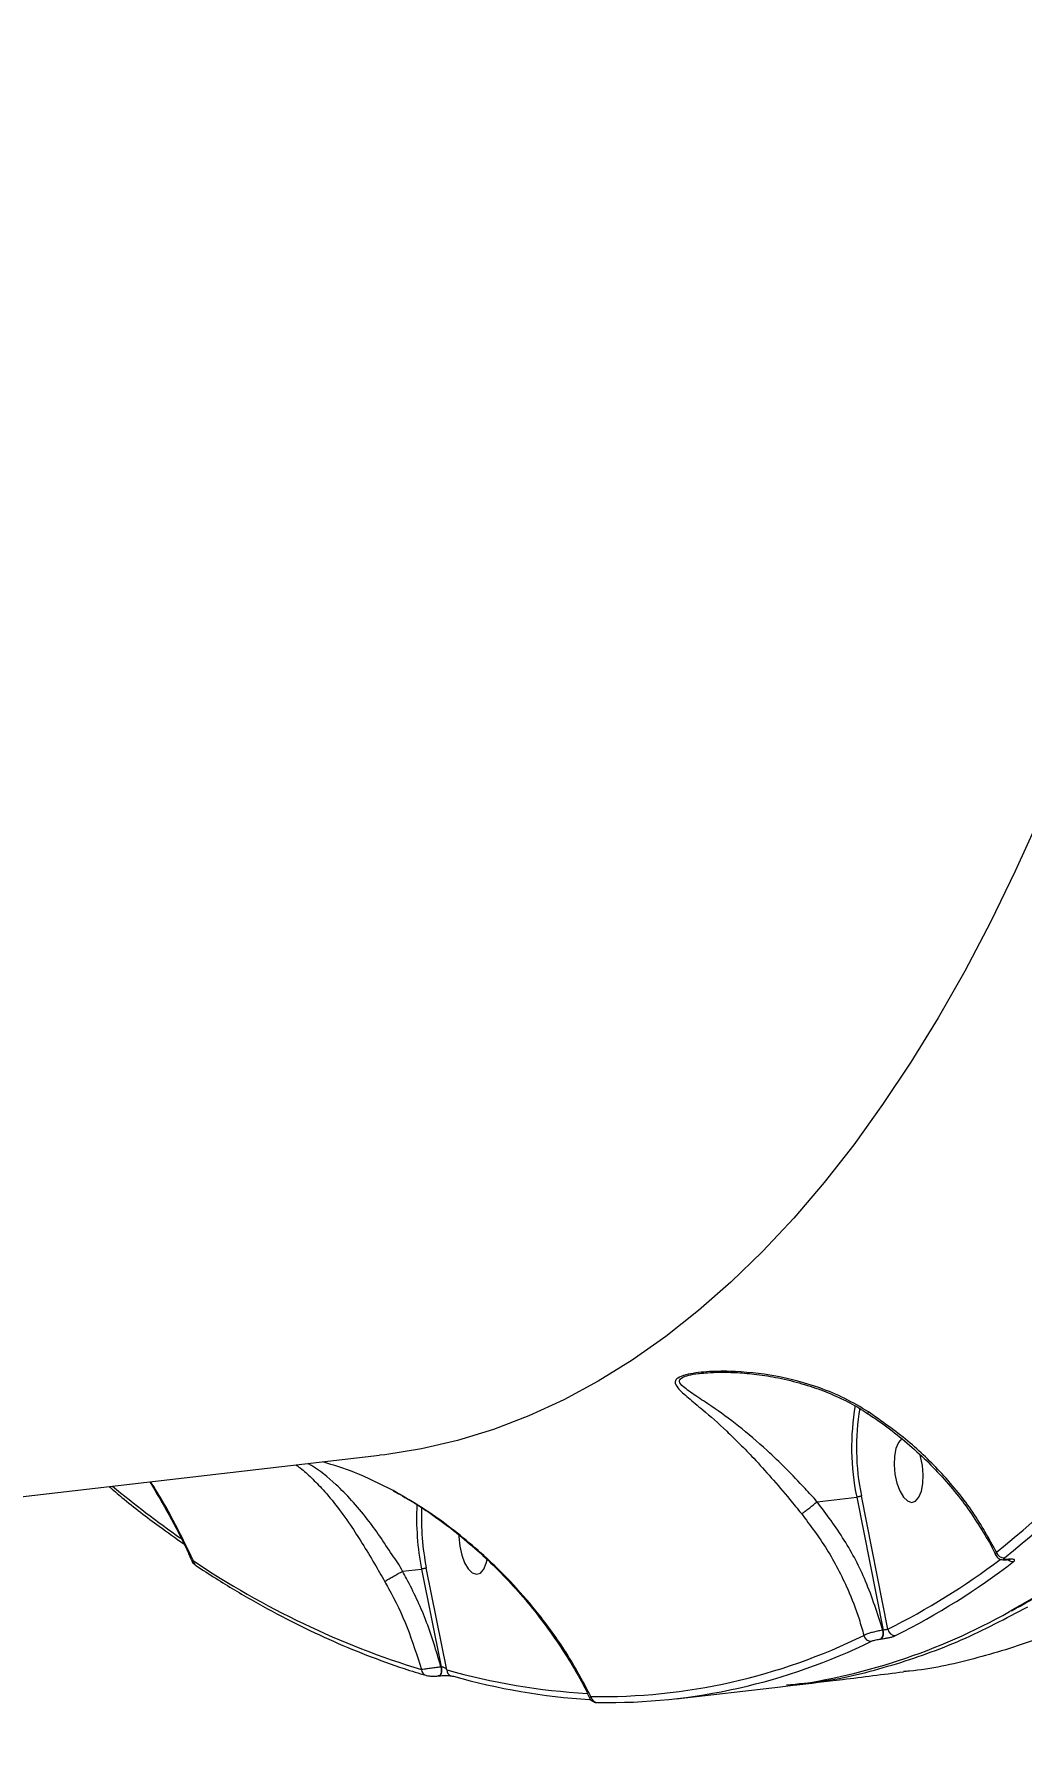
# Model space of a CAD drawing. Header units: millimetres. Extents: x 10684 to 26054, y -4768 to 6894.
# Drawn here: x 19522.5 to 19658.5, y -3128.2 to -2894.3 of the extents above; entities that cross this region are included whole.
import ezdxf

# ---------------------------------------------------------------- set-up
doc = ezdxf.new("R2010")
doc.units = ezdxf.units.MM
doc.layers.add('DIKOM_ОБЪЕКТ', color=7, linetype='Continuous')
doc.layers.add('DIKOM_РАЗМЕР_ОБЪЕКТА', color=7, linetype='Continuous')
doc.styles.add('style1', font='arial.ttf', dxfattribs={"width": 0.8})
doc.dimstyles.new('1-50', dxfattribs={"dimtxt": 300, "dimasz": 200, "dimexe": 100, "dimexo": 0, "dimgap": 100, "dimtad": 1, "dimtxsty": 'style1', "dimcen": 200, "dimclrd": 7, "dimclre": 7, "dimclrt": 7, "dimadec": 1, "dimazin": 2, "dimtfac": 1, "dimtmove": 0, "dimatfit": 2, "dimfxl": 0, "dimlwd": 25, "dimlwe": 18, "dimarcsym": 0})

# ---------------------------------------------------------------- blocks, each defined once
blk = doc.blocks.new('*D12')
at = {"layer": 'Defpoints', "color": 0, "transparency": 16777216}
for p in [(20201.02, 3555.88), (18130.62, -3300.31), (24750.12, -3300.31)]:
    blk.add_point(p, dxfattribs=at)
at = {"layer": 'DIKOM_РАЗМЕР_ОБЪЕКТА', "color": 7, "lineweight": 18, "transparency": 16777216}
for p, q in [((20201.02, 3555.88), (24850.12, 3555.88)), ((18130.62, -3300.31), (24850.12, -3300.31))]:
    blk.add_line(p, q, dxfattribs=at)
at = {"layer": 'DIKOM_РАЗМЕР_ОБЪЕКТА', "color": 7, "lineweight": 25, "transparency": 16777216}
blk.add_line((24750.12, 3355.88), (24750.12, -3100.31), dxfattribs=at)
at = {"layer": 'DIKOM_РАЗМЕР_ОБЪЕКТА', "color": 7, "transparency": 16777216}
for points in [[(24716.79, 3355.88), (24783.45, 3355.88), (24750.12, 3555.88)], [(24716.79, -3100.31), (24783.45, -3100.31), (24750.12, -3300.31)]]:
    blk.add_solid(points, dxfattribs=at)
at = {"layer": 'DIKOM_РАЗМЕР_ОБЪЕКТА', "color": 7, "transparency": 16777216, "insert": (24496.95, 958.92), "char_height": 300, "attachment_point": 5, "rotation": 90, "style": 'style1'}
blk.add_mtext('6850', dxfattribs=at)

msp = doc.modelspace()

# ---------------------------------------------------------------- linework, layer by layer
at = {"layer": 'DIKOM_ОБЪЕКТ', "color": 7, "linetype": 'Continuous', "lineweight": 15}
for p, q in [((19278.997, -3123.719), (19570.112, -3090.116)), ((19644.672, -3090.287), (19644.554, -3089.913)), ((19630.409, -3096.502), (19635.872, -3095.871)), ((19635.872, -3095.871), (19639.512, -3114.202)), ((19640.17, -3114.077), (19636.522, -3095.706)), ((19573.264, -3106.087), (19573.257, -3106.09)), ((19573.264, -3106.087), (19575.904, -3105.783)), ((19575.904, -3105.783), (19578.61, -3119.265)), ((19579.371, -3119.654), (19576.554, -3105.616)), ((19656.601, -3104.498), (19656.672, -3104.49)), ((19656.779, -3104.444), (19656.708, -3104.452)), ((19639.236, -3115.413), (19639.285, -3115.407)), ((19639.512, -3114.202), (19639.462, -3114.208)), ((19578.29, -3120.497), (19578.21, -3120.489)), ((19578.29, -3120.497), (19578.319, -3120.493)), ((19578.61, -3119.265), (19578.58, -3119.268)), ((19611.003, -3123.649), (19625.352, -3121.993))]:
    msp.add_line(p, q, dxfattribs=at)
at = {"layer": 'DIKOM_ОБЪЕКТ', "color": 7, "linetype": 'Continuous', "lineweight": 15, "flags": 128}
for points in [[(19661.033, -3002.375), (19657.731, -3009.664), (19654.306, -3016.674), (19650.763, -3023.4), (19647.104, -3029.834), (19643.332, -3035.972), (19639.451, -3041.807), (19635.466, -3047.334), (19631.378, -3052.548), (19627.193, -3057.443), (19622.914, -3062.016), (19618.545, -3066.262), (19614.09, -3070.177), (19609.554, -3073.758), (19604.94, -3077.001), (19600.253, -3079.903), (19595.498, -3082.461), (19590.677, -3084.674), (19585.797, -3086.538), (19580.862, -3088.053), (19575.876, -3089.217), (19570.844, -3090.028), (19570.112, -3090.116)], [(19642.131, -3087.787), (19642.094, -3087.812), (19641.629, -3088.332), (19641.278, -3089.159), (19641.069, -3090.226), (19641.02, -3091.445), (19641.135, -3092.719), (19641.403, -3093.945), (19641.804, -3095.021), (19642.305, -3095.863), (19642.866, -3096.401), (19643.44, -3096.592), (19643.981, -3096.42), (19644.447, -3095.899), (19644.798, -3095.072), (19645.007, -3094.006), (19645.056, -3092.786), (19644.941, -3091.512), (19644.672, -3090.287), (19644.672, -3090.287)], [(19581.048, -3101.092), (19581.052, -3101.357), (19581.166, -3102.631), (19581.435, -3103.856), (19581.836, -3104.933), (19582.337, -3105.775), (19582.897, -3106.312), (19583.472, -3106.503), (19584.013, -3106.332), (19584.479, -3105.811), (19584.83, -3104.984), (19584.946, -3104.511)], [(19656.604, -3104.497), (19656.643, -3104.488), (19656.708, -3104.452)], [(19656.67, -3104.49), (19656.715, -3104.48), (19656.779, -3104.444)], [(19660.001, -3109.873), (19656.922, -3111.652)], [(19578.58, -3119.268), (19578.615, -3119.507), (19578.624, -3119.746), (19578.607, -3119.97), (19578.565, -3120.168), (19578.499, -3120.326), (19578.415, -3120.436), (19578.317, -3120.492), (19578.29, -3120.497)], [(19578.61, -3119.265), (19578.645, -3119.503), (19578.654, -3119.742), (19578.636, -3119.967), (19578.594, -3120.164), (19578.528, -3120.323), (19578.444, -3120.433), (19578.346, -3120.488), (19578.325, -3120.492)], [(19579.986, -3120.511), (19580.126, -3120.539), (19580.301, -3120.538)]]:
    msp.add_lwpolyline(points, dxfattribs=at)
at = {"layer": 'DIKOM_ОБЪЕКТ', "color": 7, "linetype": 'Continuous', "lineweight": 15}
for centre, radius, start, end in [((19557.504, -2982.352), 155.566, 308.87244, 327.53834), ((19558.386, -2982.862), 155.908, 308.87278, 327.5388), ((19668.768, -3089.041), 33.598, 170.10798, 191.73022), ((19668.476, -3089.075), 32.634, 170.39947, 191.7229), ((19639.529, -2964.737), 167.605, 230.66243, 234.69652), ((19611.784, -3098.717), 36.569, 177.17883, 191.13979), ((19611.387, -3098.759), 35.501, 177.74093, 191.13619), ((19656.165, -3103.175), 1.07, 195.88093, 273.64185), ((19610.692, -3006.32), 118.548, 236.03482, 252.92073), ((19545.257, -3104.648), 0.796, 179.47573, 235.38997), ((19594.401, -3023.022), 101.91, 296.68648, 306.9464), ((19595.183, -3023.349), 102.527, 296.69578, 307.43302), ((19657.414, -3103.766), 1, 223.72259, 275.06937), ((19615.228, -3037.724), 84.874, 276.8507, 299.42207), ((19600.582, -3041.132), 82.225, 269.07224, 296.18685), ((19601.558, -3041.771), 82.405, 269.07176, 296.18704), ((19637.863, -3114.701), 1.019, 192.27127, 273.44481), ((19638.308, -3114.615), 1.224, 319.29067, 19.418), ((19638.36, -3114.61), 1.222, 319.23902, 19.46554), ((19641.185, -3113.921), 1.027, 188.70273, 273.28017), ((19576.765, -3119.579), 0.891, 183.87666, 250.83017), ((19580.256, -3119.669), 0.885, 179.05298, 252.26317), ((19603.597, -3034.784), 88.26, 254.06874, 266.83311), ((19604.61, -3035.35), 88.588, 254.07306, 266.39674), ((19600.161, -3123.252), 0.915, 185.90074, 273.93809)]:
    msp.add_arc(centre, radius, start, end, dxfattribs=at)
for points, knots in [([(19657.209, -3111.521), (19657.837, -3111.183), (19660.041, -3109.998), (19663.755, -3107.647), (19668.35, -3104.474), (19672.871, -3100.98), (19677.322, -3097.192), (19681.696, -3093.106), (19685.992, -3088.728), (19690.205, -3084.061), (19694.332, -3079.106), (19698.371, -3073.871), (19702.317, -3068.357), (19706.169, -3062.569), (19709.921, -3056.512), (19713.575, -3050.191), (19717.123, -3043.609), (19720.567, -3036.773), (19723.901, -3029.688), (19727.125, -3022.358), (19730.235, -3014.79), (19733.229, -3006.989), (19736.106, -2998.961), (19738.863, -2990.713), (19741.497, -2982.249), (19744.008, -2973.578), (19746.393, -2964.704), (19748.651, -2955.636), (19750.78, -2946.379), (19752.777, -2936.941), (19754.644, -2927.328), (19756.376, -2917.549), (19757.974, -2907.609), (19759.435, -2897.518), (19760.761, -2887.281), (19761.948, -2876.908), (19762.995, -2866.406), (19763.905, -2855.782), (19764.673, -2845.044), (19765.3, -2834.202), (19765.787, -2823.262), (19766.131, -2812.233), (19766.334, -2801.123), (19766.395, -2789.941), (19766.315, -2778.696), (19766.09, -2767.394), (19765.771, -2757.306), (19765.492, -2750.98), (19765.38, -2748.449)], [0, 0, 0, 0, 0.0088214, 0.0309508, 0.0530924, 0.0752454, 0.0974094, 0.1195825, 0.141764, 0.1639524, 0.186146, 0.2083442, 0.2305456, 0.2527491, 0.2749542, 0.2971607, 0.3193671, 0.3415736, 0.3637795, 0.3859851, 0.4081895, 0.4303929, 0.4525956, 0.4747972, 0.4969973, 0.5191967, 0.541395, 0.5635925, 0.5857889, 0.6079842, 0.6301784, 0.6523723, 0.6745649, 0.696757, 0.718948, 0.7411388, 0.7633286, 0.785518, 0.8077068, 0.8298953, 0.852083, 0.8742704, 0.8964574, 0.9186441, 0.9408306, 0.9630167, 0.9852026, 1, 1, 1, 1]), ([(19637.487, -3084.125), (19636.42, -3083.487), (19634.27, -3082.201), (19630.002, -3080.451), (19624.668, -3079.039), (19619.363, -3078.492), (19615.68, -3078.551), (19613.645, -3078.753), (19612.191, -3079.021), (19611.113, -3079.442), (19610.722, -3080.061), (19611.228, -3080.943), (19612.635, -3082.177), (19614.924, -3084.063), (19617.369, -3086.207), (19619.77, -3088.537), (19621.817, -3090.65), (19624.104, -3093.178), (19626.316, -3095.78), (19627.716, -3097.493), (19628.253, -3098.151)], [0, 0, 0, 0, 0.0563579, 0.1136175, 0.2103748, 0.3099884, 0.3619844, 0.3883018, 0.4153385, 0.4457406, 0.4741006, 0.5167988, 0.5802343, 0.6452967, 0.7405633, 0.7897146, 0.8388497, 0.8993625, 0.9613631, 1, 1, 1, 1]), ([(19630.403, -3096.504), (19630.402, -3096.504), (19629.866, -3095.877), (19628.413, -3094.318), (19626.12, -3091.902), (19623.033, -3088.934), (19619.541, -3085.986), (19616.281, -3083.593), (19613.65, -3081.903), (19612.059, -3080.802), (19611.336, -3080.014), (19611.584, -3079.491), (19612.218, -3079.222), (19613.018, -3079.011), (19613.602, -3078.893), (19614.143, -3078.844), (19614.187, -3078.84)], [0, 0, 0, 0, 0.0000561, 0.0631969, 0.1645336, 0.2660047, 0.4269083, 0.5880346, 0.6936057, 0.7987554, 0.8658187, 0.9086478, 0.9446467, 0.9545196, 0.9962997, 1, 1, 1, 1]), ([(19614.186, -3078.836), (19614.567, -3078.797), (19615.437, -3078.709), (19617.094, -3078.653), (19619.232, -3078.689), (19621.847, -3078.907), (19624.819, -3079.364), (19627.89, -3080.078), (19630.894, -3081.046), (19633.642, -3082.212), (19635.807, -3083.316), (19636.997, -3084.115), (19637.4, -3084.385)], [0, 0, 0, 0, 0.0533945, 0.1218125, 0.2146728, 0.3251367, 0.4467633, 0.5823473, 0.7089305, 0.8289464, 0.9421615, 1, 1, 1, 1]), ([(19637.401, -3084.383), (19637.914, -3084.715), (19639.44, -3085.702), (19641.824, -3087.548), (19644.541, -3089.896), (19647.071, -3092.414), (19649.393, -3095.064), (19651.496, -3097.827), (19653.331, -3100.685), (19654.503, -3102.715), (19654.985, -3103.793), (19655.024, -3103.882)], [0, 0, 0, 0, 0.0658164, 0.1956772, 0.3266132, 0.4584348, 0.5907013, 0.7227324, 0.8553086, 0.9881176, 1, 1, 1, 1]), ([(19637.487, -3084.125), (19637.473, -3084.156), (19637.432, -3084.246), (19637.399, -3084.34), (19637.423, -3084.337), (19637.432, -3084.335)], [0, 0, 0, 0, 0.2491684, 0.7239386, 1, 1, 1, 1]), ([(19655.136, -3103.468), (19654.115, -3101.61), (19652.047, -3097.846), (19647.84, -3092.707), (19643.01, -3088.008), (19639.343, -3085.43), (19637.487, -3084.125)], [0, 0, 0, 0, 0.2536076, 0.5139771, 0.7539794, 1, 1, 1, 1]), ([(19558.588, -3091.447), (19558.728, -3091.536), (19559.343, -3091.93), (19560.537, -3093.023), (19562.212, -3094.686), (19564.07, -3096.883), (19565.954, -3099.47), (19567.747, -3102.237), (19569.325, -3104.871), (19570.346, -3106.659), (19570.81, -3107.471)], [0, 0, 0, 0, 0.0387274, 0.1702009, 0.3016348, 0.4613492, 0.6249661, 0.7549514, 0.8886691, 1, 1, 1, 1]), ([(19573.257, -3106.09), (19573.257, -3106.089), (19572.929, -3105.269), (19571.697, -3103.71), (19570.176, -3101.222), (19568.28, -3098.678), (19566.266, -3096.26), (19563.699, -3093.707), (19561.631, -3091.993), (19560.4, -3091.347), (19560.229, -3091.257)], [0, 0, 0, 0, 0.0000524, 0.1082753, 0.2390278, 0.3699115, 0.5327951, 0.6958767, 0.9578866, 1, 1, 1, 1]), ([(19571.992, -3094.968), (19570.229, -3094.079), (19567.069, -3092.485), (19563.757, -3091.468), (19562.293, -3091.019)], [0, 0, 0, 0, 0.558031, 1, 1, 1, 1]), ([(19532.836, -3094.419), (19533.43, -3094.919), (19535.728, -3096.855), (19539.162, -3099.497), (19542.009, -3101.513), (19543.134, -3102.309)], [0, 0, 0, 0, 0.17390365, 0.67345015, 1, 1, 1, 1]), ([(19538.474, -3093.769), (19539.373, -3095.302), (19541.183, -3098.388), (19543.078, -3102.03), (19544.006, -3104.14), (19544.233, -3104.654)], [0, 0, 0, 0, 0.4273116, 0.8603492, 1, 1, 1, 1]), ([(19544.461, -3104.64), (19542.86, -3101.334), (19541.08, -3097.659), (19538.79, -3094.115), (19538.56, -3093.759)], [0, 0, 0, 0, 0.8995539, 1, 1, 1, 1]), ([(19571.992, -3094.968), (19571.987, -3094.98), (19571.978, -3094.999), (19571.985, -3094.989), (19571.988, -3094.986)], [0, 0, 0, 0, 0.62496095, 1, 1, 1, 1]), ([(19571.986, -3094.989), (19572.854, -3095.473), (19574.797, -3096.557), (19577.697, -3098.489), (19580.72, -3100.747), (19583.669, -3103.241), (19586.528, -3105.958), (19589.272, -3108.887), (19591.872, -3112.007), (19594.3, -3115.288), (19596.489, -3118.687), (19598.092, -3121.467), (19598.858, -3123.117), (19599.079, -3123.592)], [0, 0, 0, 0, 0.07120344, 0.15923173, 0.24996408, 0.3436271, 0.44031798, 0.53993806, 0.64221456, 0.74657716, 0.85226719, 0.95744409, 1, 1, 1, 1]), ([(19599.25, -3123.346), (19598.234, -3121.434), (19596.187, -3117.583), (19592.492, -3112.439), (19588.033, -3107.227), (19583.64, -3103.028), (19579.163, -3099.497), (19575.646, -3097.057), (19573.183, -3095.649), (19571.992, -3094.968)], [0, 0, 0, 0, 0.17388097, 0.35014348, 0.48806072, 0.69227808, 0.79711194, 0.9019383, 1, 1, 1, 1]), ([(19628.253, -3098.151), (19628.27, -3098.141), (19628.334, -3098.106), (19628.523, -3097.988), (19628.883, -3097.738), (19629.392, -3097.353), (19629.928, -3096.919), (19630.245, -3096.643), (19630.403, -3096.504)], [0, 0, 0, 0, 0.03809744, 0.14923536, 0.36190046, 0.57461867, 0.78733972, 1, 1, 1, 1]), ([(19630.409, -3096.502), (19630.407, -3096.502), (19630.405, -3096.502), (19630.404, -3096.504), (19630.403, -3096.504)], [0, 0, 0, 0, 0.6216084, 1, 1, 1, 1]), ([(19639.462, -3114.208), (19638.743, -3111.926), (19637.389, -3107.635), (19634.274, -3101.66), (19631.707, -3098.235), (19630.409, -3096.502)], [0, 0, 0, 0, 0.3593305, 0.6759084, 1, 1, 1, 1]), ([(19636.522, -3095.706), (19636.514, -3095.71), (19636.498, -3095.719), (19636.447, -3095.741), (19636.351, -3095.774), (19636.198, -3095.815), (19636.029, -3095.85), (19635.924, -3095.864), (19635.872, -3095.871)], [0, 0, 0, 0, 0.0703291, 0.141528, 0.3560856, 0.5706358, 0.7848956, 1, 1, 1, 1]), ([(19628.253, -3098.151), (19629.468, -3099.761), (19631.927, -3103.018), (19634.472, -3107.985), (19636.035, -3112.009), (19636.652, -3114.163), (19636.867, -3114.917)], [0, 0, 0, 0, 0.3181964, 0.6439678, 0.8752613, 1, 1, 1, 1]), ([(19655.136, -3103.468), (19655.085, -3103.545), (19654.98, -3103.7), (19655.022, -3103.816), (19655.044, -3103.874)], [0, 0, 0, 0, 0.4935692, 1, 1, 1, 1]), ([(19655.039, -3103.88), (19655.093, -3103.975), (19655.199, -3104.161), (19655.451, -3104.348), (19655.729, -3104.468), (19656.073, -3104.527), (19656.359, -3104.528), (19656.569, -3104.499), (19656.604, -3104.495)], [0, 0, 0, 0, 0.1675231, 0.3290403, 0.4851484, 0.6651909, 0.9447468, 1, 1, 1, 1]), ([(19544.461, -3104.64), (19544.345, -3104.651), (19544.196, -3104.664), (19544.237, -3104.651), (19544.246, -3104.648)], [0, 0, 0, 0, 0.7844168, 1, 1, 1, 1]), ([(19544.228, -3104.658), (19544.264, -3104.731), (19544.36, -3104.928), (19544.565, -3105.138), (19544.739, -3105.245), (19544.813, -3105.291)], [0, 0, 0, 0, 0.2543886, 0.6811375, 1, 1, 1, 1]), ([(19544.805, -3105.303), (19545.714, -3105.894), (19548.349, -3107.605), (19552.72, -3110.208), (19557.919, -3113.008), (19563.123, -3115.498), (19568.326, -3117.676), (19572.779, -3119.29), (19575.496, -3120.122), (19576.481, -3120.423)], [0, 0, 0, 0, 0.0864566, 0.2506162, 0.4147415, 0.5788116, 0.7428145, 0.9067425, 1, 1, 1, 1]), ([(19570.81, -3107.471), (19570.819, -3107.466), (19570.892, -3107.424), (19571.106, -3107.303), (19571.552, -3107.051), (19572.108, -3106.737), (19572.71, -3106.398), (19573.075, -3106.192), (19573.257, -3106.09)], [0, 0, 0, 0, 0.0259529, 0.2095324, 0.4071383, 0.6047677, 0.8024465, 1, 1, 1, 1]), ([(19578.58, -3119.268), (19577.929, -3117.069), (19576.693, -3112.899), (19574.647, -3108.573), (19573.452, -3106.427), (19573.264, -3106.087)], [0, 0, 0, 0, 0.48432921, 0.91852145, 1, 1, 1, 1]), ([(19576.554, -3105.616), (19576.548, -3105.62), (19576.532, -3105.628), (19576.482, -3105.651), (19576.383, -3105.685), (19576.23, -3105.726), (19576.061, -3105.761), (19575.956, -3105.776), (19575.904, -3105.783)], [0, 0, 0, 0, 0.0536134, 0.1412443, 0.3558938, 0.5705042, 0.7854371, 1, 1, 1, 1]), ([(19656.708, -3104.452), (19656.616, -3104.46), (19656.432, -3104.476), (19656.241, -3104.456), (19656.14, -3104.404), (19656.137, -3104.33), (19656.204, -3104.27), (19656.233, -3104.243)], [0, 0, 0, 0, 0.20395814, 0.40803556, 0.61348807, 0.8265055, 1, 1, 1, 1]), ([(19656.67, -3104.491), (19656.682, -3104.489), (19656.779, -3104.475), (19656.906, -3104.471), (19657.015, -3104.473), (19657.023, -3104.475), (19657.026, -3104.475)], [0, 0, 0, 0, 0.0569849, 0.4659124, 0.7907661, 1, 1, 1, 1]), ([(19657.503, -3104.762), (19657.548, -3104.721), (19657.65, -3104.63), (19657.644, -3104.518), (19657.487, -3104.44), (19657.196, -3104.409), (19656.918, -3104.432), (19656.779, -3104.444)], [0, 0, 0, 0, 0.1741836, 0.389607, 0.595875, 0.7979638, 1, 1, 1, 1]), ([(19570.81, -3107.471), (19570.994, -3107.798), (19572.153, -3109.852), (19574.074, -3113.852), (19575.267, -3117.685), (19575.876, -3119.639)], [0, 0, 0, 0, 0.0849782, 0.5334599, 1, 1, 1, 1]), ([(19626.199, -3121.717), (19627.812, -3121.588), (19632.722, -3121.196), (19640.77, -3119.146), (19650.279, -3115.828), (19656.421, -3112.58), (19659.461, -3110.972)], [0, 0, 0, 0, 0.1408031, 0.4285043, 0.7170482, 1, 1, 1, 1]), ([(19639.462, -3114.208), (19639.326, -3114.231), (19638.985, -3114.287), (19638.386, -3114.418), (19637.751, -3114.586), (19637.201, -3114.763), (19636.979, -3114.866), (19636.867, -3114.917)], [0, 0, 0, 0, 0.14240179, 0.35722545, 0.57174511, 0.78574438, 1, 1, 1, 1]), ([(19637.924, -3115.718), (19637.981, -3115.694), (19638.093, -3115.647), (19638.371, -3115.569), (19638.692, -3115.497), (19638.995, -3115.443), (19639.167, -3115.422), (19639.236, -3115.413)], [0, 0, 0, 0, 0.214326, 0.4286216, 0.642853, 0.8579783, 1, 1, 1, 1]), ([(19639.285, -3115.407), (19639.387, -3115.394), (19639.643, -3115.362), (19640.094, -3115.282), (19640.575, -3115.174), (19640.991, -3115.056), (19641.16, -3114.983), (19641.244, -3114.947)], [0, 0, 0, 0, 0.1408726, 0.3554294, 0.5701413, 0.7850747, 1, 1, 1, 1]), ([(19640.17, -3114.077), (19640.141, -3114.086), (19640.083, -3114.104), (19639.943, -3114.135), (19639.782, -3114.165), (19639.631, -3114.188), (19639.545, -3114.198), (19639.512, -3114.202)], [0, 0, 0, 0, 0.2153659, 0.4300036, 0.6446527, 0.8593269, 1, 1, 1, 1]), ([(19665.183, -3113.622), (19663.698, -3114.242), (19659.355, -3116.054), (19652.018, -3118.222), (19645.864, -3119.648), (19642.591, -3119.892), (19642.311, -3119.912)], [0, 0, 0, 0, 0.1988253, 0.5815419, 0.9642571, 1, 1, 1, 1]), ([(19578.58, -3119.268), (19578.489, -3119.281), (19578.185, -3119.326), (19577.598, -3119.41), (19576.888, -3119.508), (19576.257, -3119.594), (19576.003, -3119.624), (19575.876, -3119.639)], [0, 0, 0, 0, 0.0941512, 0.3122422, 0.541136, 0.7713867, 1, 1, 1, 1]), ([(19576.476, -3120.411), (19576.514, -3120.426), (19576.682, -3120.49), (19576.994, -3120.516), (19577.482, -3120.544), (19577.947, -3120.533), (19578.188, -3120.503), (19578.279, -3120.492)], [0, 0, 0, 0, 0.0737649, 0.3289188, 0.6069016, 0.8509366, 1, 1, 1, 1]), ([(19578.325, -3120.494), (19578.385, -3120.487), (19578.555, -3120.468), (19578.811, -3120.452), (19578.983, -3120.452), (19579.03, -3120.452)], [0, 0, 0, 0, 0.28293622, 0.80489927, 1, 1, 1, 1]), ([(19579.371, -3119.654), (19579.329, -3119.603), (19579.247, -3119.504), (19579.069, -3119.378), (19578.891, -3119.297), (19578.758, -3119.267), (19578.674, -3119.26), (19578.633, -3119.263), (19578.61, -3119.265)], [0, 0, 0, 0, 0.2685432, 0.5228647, 0.7425927, 0.868895, 0.9240596, 1, 1, 1, 1]), ([(19579.03, -3120.452), (19579.122, -3120.451), (19579.362, -3120.447), (19579.679, -3120.466), (19579.896, -3120.492), (19579.991, -3120.513), (19579.987, -3120.512), (19579.986, -3120.511)], [0, 0, 0, 0, 0.1957228, 0.5118184, 0.7720121, 0.9482495, 1, 1, 1, 1]), ([(19627.189, -3121.774), (19629.433, -3121.515), (19634.466, -3120.936), (19639.516, -3120.288), (19642.313, -3119.929)], [0, 0, 0, 0, 0.4459795, 1, 1, 1, 1]), ([(19599.25, -3123.346), (19599.235, -3123.357), (19599.134, -3123.431), (19599.047, -3123.521), (19599.093, -3123.568), (19599.104, -3123.58)], [0, 0, 0, 0, 0.1155015, 0.7909688, 1, 1, 1, 1]), ([(19599.088, -3123.586), (19599.09, -3123.591), (19599.119, -3123.691), (19599.248, -3123.838), (19599.436, -3124), (19599.625, -3124.093), (19599.785, -3124.139), (19599.912, -3124.159), (19600.016, -3124.169), (19600.094, -3124.169), (19600.135, -3124.169)], [0, 0, 0, 0, 0.0121967, 0.2087428, 0.3746079, 0.5171461, 0.6363274, 0.7357079, 0.8582588, 1, 1, 1, 1])]:
    msp.add_open_spline(points, degree=3, knots=knots, dxfattribs=at)

# ---------------------------------------------------------------- dimensions: what is measured, and where the dimension line sits
at = {"layer": 'DIKOM_РАЗМЕР_ОБЪЕКТА'}
dim = msp.add_linear_dim(base=(24750.121, -3300.313), p1=(20201.023, 3555.882), p2=(18130.618, -3300.313), angle=90, text='6850', dimstyle='1-50', dxfattribs=at)
dim.commit()
dim.dimension.update_dxf_attribs({"geometry": '*D12', "text_midpoint": (24750.121, 958.916), "dimtype": 160})

doc.saveas('drawing.dxf')
